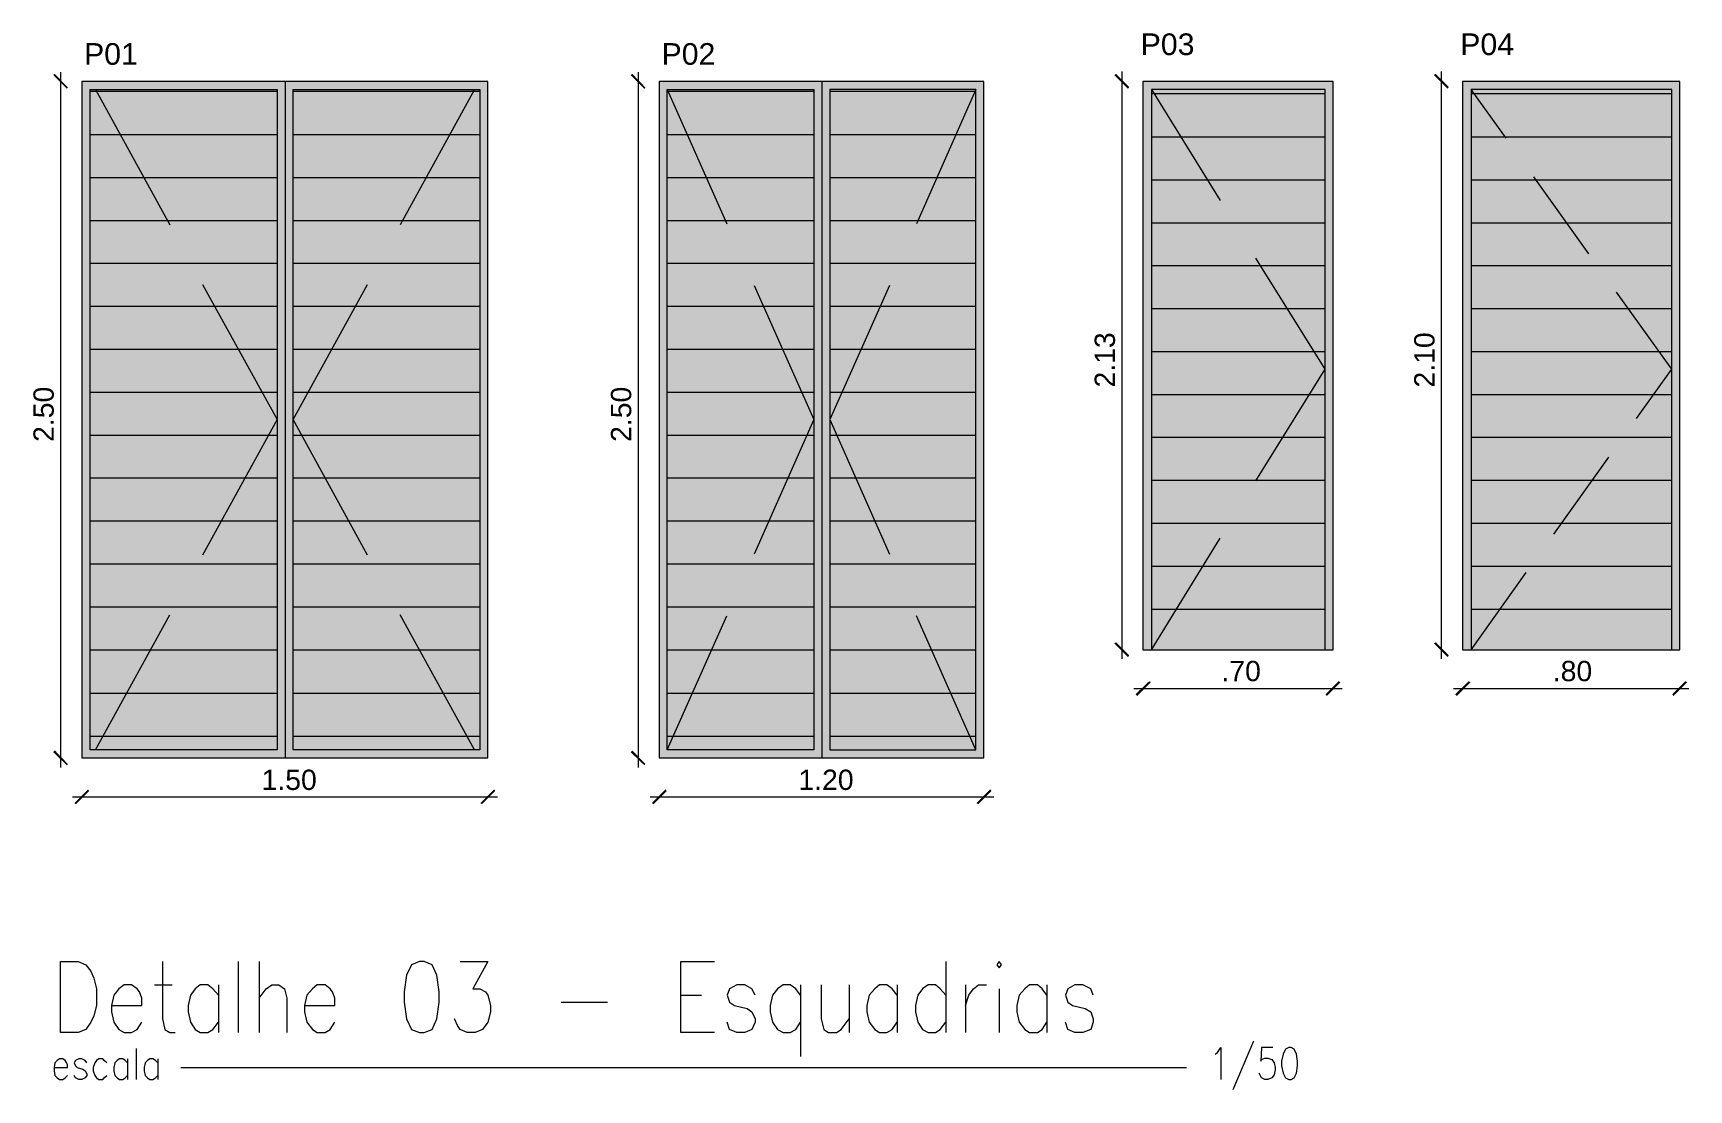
# Model space of a CAD drawing. Extents: x 3377 to 3790, y 1673 to 1846.
# Drawn here: x 3610.64 to 3616.76, y 1733.91 to 1737.82 of the extents above; entities that cross this region are included whole.
import ezdxf

# ---------------------------------------------------------------- set-up
doc = ezdxf.new("R2010")
doc.units = 0
doc.header["$LTSCALE"] = 2
doc.linetypes.add('DASHED2', pattern=[0.375, 0.25, -0.125])
for name, color, linetype in [('PDF9_0', 7, 'Continuous'), ('PDF9_A_Prancha', 7, 'Continuous'), ('PDF9_COTAS', 7, 'Continuous'), ('PDF9_Text', 7, 'Continuous')]:
    doc.layers.add(name, color=color, linetype=linetype)
doc.layers.add('PDF9_A_Cotas', color=7, linetype='Continuous', true_color=0xc6c7ca)
doc.layers.add('PDF9_Vista-00', color=7, linetype='Continuous', true_color=0x858585)
doc.styles.add('PDF Arial', font='arial.ttf')

msp = doc.modelspace()

# ---------------------------------------------------------------- linework, layer by layer
at = {"layer": 'PDF9_0', "transparency": 33554559}
for points in [[(3610.7732, 1737.6192), (3610.7182, 1737.6657), (3610.7245, 1737.67)], [(3610.7689, 1737.6149), (3610.7732, 1737.6192), (3610.7182, 1737.6657)], [(3612.9067, 1737.6192), (3612.8516, 1737.6657), (3612.858, 1737.67)], [(3612.9024, 1737.6149), (3612.9067, 1737.6192), (3612.8516, 1737.6657)], [(3614.6935, 1737.6213), (3614.6385, 1737.6657), (3614.6448, 1737.67)], [(3614.6892, 1737.6149), (3614.6935, 1737.6213), (3614.6385, 1737.6657)], [(3615.8741, 1737.6213), (3615.819, 1737.6657), (3615.8254, 1737.67)], [(3615.8698, 1737.6149), (3615.8741, 1737.6213), (3615.819, 1737.6657)], [(3614.6448, 1735.5691), (3614.6385, 1735.5649), (3614.6935, 1735.5204)], [(3614.6385, 1735.5649), (3614.6935, 1735.5204), (3614.6892, 1735.5141)], [(3615.8254, 1735.5691), (3615.819, 1735.5649), (3615.8741, 1735.5204)], [(3615.819, 1735.5649), (3615.8741, 1735.5204), (3615.8698, 1735.5141)], [(3614.7675, 1735.4252), (3614.7231, 1735.3702), (3614.7168, 1735.3766)], [(3614.7739, 1735.421), (3614.7675, 1735.4252), (3614.7231, 1735.3702)], [(3615.4192, 1735.3766), (3615.4234, 1735.3702), (3615.4678, 1735.4252)], [(3615.4234, 1735.3702), (3615.4678, 1735.4252), (3615.4742, 1735.421)], [(3615.9481, 1735.4252), (3615.9037, 1735.3702), (3615.8973, 1735.3766)], [(3615.9544, 1735.421), (3615.9481, 1735.4252), (3615.9037, 1735.3702)], [(3616.6997, 1735.3766), (3616.704, 1735.3702), (3616.7484, 1735.4252)], [(3616.704, 1735.3702), (3616.7484, 1735.4252), (3616.7547, 1735.421)], [(3610.7245, 1735.1692), (3610.7182, 1735.1629), (3610.7732, 1735.1185)], [(3610.7182, 1735.1629), (3610.7732, 1735.1185), (3610.7689, 1735.1142)], [(3612.858, 1735.1692), (3612.8516, 1735.1629), (3612.9067, 1735.1185)], [(3612.8516, 1735.1629), (3612.9067, 1735.1185), (3612.9024, 1735.1142)], [(3610.8472, 1735.0254), (3610.8028, 1734.9704), (3610.7964, 1734.9746)], [(3610.8514, 1735.019), (3610.8472, 1735.0254), (3610.8028, 1734.9704)], [(3612.2964, 1734.9746), (3612.3028, 1734.9704), (3612.3472, 1735.0254)], [(3612.3028, 1734.9704), (3612.3472, 1735.0254), (3612.3514, 1735.019)], [(3612.9807, 1735.0254), (3612.9363, 1734.9704), (3612.9299, 1734.9746)], [(3612.9849, 1735.019), (3612.9807, 1735.0254), (3612.9363, 1734.9704)], [(3614.1295, 1734.9746), (3614.1358, 1734.9704), (3614.1803, 1735.0254)], [(3614.1358, 1734.9704), (3614.1803, 1735.0254), (3614.1845, 1735.019)]]:
    msp.add_solid(points, dxfattribs=at)
at = {"layer": 'PDF9_A_Cotas', "color": 7, "lineweight": 0}
for points in [[(3612.3239, 1735.1417), (3612.3239, 1737.6424), (3610.8239, 1737.6424), (3610.8239, 1735.1417)], [(3614.157, 1735.1417), (3614.157, 1737.6424), (3612.9574, 1737.6424), (3612.9574, 1735.1417)], [(3614.7443, 1735.5416), (3615.4467, 1735.5416), (3615.4467, 1737.6424), (3614.7443, 1737.6424)], [(3615.9248, 1735.5416), (3616.7272, 1735.5416), (3616.7272, 1737.6424), (3615.9248, 1737.6424)], [(3611.5454, 1735.1714), (3610.8557, 1735.1714), (3610.8557, 1737.6128), (3611.5454, 1737.6128)], [(3611.6046, 1735.1714), (3611.6046, 1737.6128), (3612.2943, 1737.6128), (3612.2943, 1735.1714)], [(3613.5287, 1735.1714), (3612.987, 1735.1714), (3612.987, 1737.6128), (3613.5287, 1737.6128)], [(3613.5879, 1735.1714), (3614.1274, 1735.1714), (3614.1274, 1737.6128), (3613.5879, 1737.6128)]]:
    msp.add_lwpolyline(points, close=True, dxfattribs=at)
for points in [[(3611.575, 1737.6424), (3611.575, 1735.1417)], [(3613.5583, 1737.6424), (3613.5583, 1735.1417)], [(3615.417, 1735.5416), (3615.417, 1737.6128), (3614.776, 1737.6128), (3614.776, 1735.5416)], [(3616.6976, 1735.5416), (3616.6976, 1737.6128), (3615.9566, 1737.6128), (3615.9566, 1735.5416)]]:
    msp.add_lwpolyline(points, dxfattribs=at)
at = {"layer": 'PDF9_A_Cotas', "transparency": 33554559}
for points in [[(3611.575, 1737.6424), (3610.8239, 1737.6424), (3611.575, 1737.6128)], [(3610.8239, 1737.6424), (3611.575, 1737.6128), (3610.8239, 1737.6128)], [(3612.3239, 1737.6424), (3611.575, 1737.6424), (3612.3239, 1737.6128)], [(3611.575, 1737.6424), (3612.3239, 1737.6128), (3611.575, 1737.6128)], [(3613.5583, 1737.6424), (3612.9574, 1737.6424), (3613.5583, 1737.6128)], [(3612.9574, 1737.6424), (3613.5583, 1737.6128), (3612.9574, 1737.6128)], [(3614.157, 1737.6424), (3613.5583, 1737.6424), (3614.157, 1737.6128)], [(3613.5583, 1737.6424), (3614.157, 1737.6128), (3613.5583, 1737.6128)], [(3615.4467, 1737.6424), (3614.7443, 1737.6424), (3615.4467, 1737.6128)], [(3614.7443, 1737.6424), (3615.4467, 1737.6128), (3614.7443, 1737.6128)], [(3616.7272, 1737.6424), (3615.9248, 1737.6424), (3616.7272, 1737.6128)], [(3615.9248, 1737.6424), (3616.7272, 1737.6128), (3615.9248, 1737.6128)], [(3610.8557, 1737.6128), (3610.8239, 1737.6128), (3610.8557, 1735.1714)], [(3610.8239, 1737.6128), (3610.8557, 1735.1714), (3610.8239, 1735.1714)], [(3611.575, 1737.6128), (3611.5454, 1737.6128), (3611.575, 1735.1714)], [(3611.5454, 1737.6128), (3611.575, 1735.1714), (3611.5454, 1735.1714)], [(3611.6046, 1737.6128), (3611.575, 1737.6128), (3611.6046, 1735.1714)], [(3611.575, 1737.6128), (3611.6046, 1735.1714), (3611.575, 1735.1714)], [(3612.3239, 1737.6128), (3612.2943, 1737.6128), (3612.3239, 1735.1714)], [(3612.2943, 1737.6128), (3612.3239, 1735.1714), (3612.2943, 1735.1714)], [(3612.987, 1737.6128), (3612.9574, 1737.6128), (3612.987, 1735.1714)], [(3612.9574, 1737.6128), (3612.987, 1735.1714), (3612.9574, 1735.1714)], [(3613.5583, 1737.6128), (3613.5287, 1737.6128), (3613.5583, 1735.1714)], [(3613.5287, 1737.6128), (3613.5583, 1735.1714), (3613.5287, 1735.1714)], [(3613.5879, 1737.6128), (3613.5583, 1737.6128), (3613.5879, 1735.1714)], [(3613.5583, 1737.6128), (3613.5879, 1735.1714), (3613.5583, 1735.1714)], [(3614.157, 1737.6128), (3614.1274, 1737.6128), (3614.157, 1735.1714)], [(3614.1274, 1737.6128), (3614.157, 1735.1714), (3614.1274, 1735.1714)], [(3614.776, 1737.6128), (3614.7443, 1737.6128), (3614.776, 1735.5416)], [(3614.7443, 1737.6128), (3614.776, 1735.5416), (3614.7443, 1735.5416)], [(3615.4467, 1737.6128), (3615.417, 1737.6128), (3615.4467, 1735.5416)], [(3615.417, 1737.6128), (3615.4467, 1735.5416), (3615.417, 1735.5416)], [(3615.9566, 1737.6128), (3615.9248, 1737.6128), (3615.9566, 1735.5416)], [(3615.9248, 1737.6128), (3615.9566, 1735.5416), (3615.9248, 1735.5416)], [(3616.7272, 1737.6128), (3616.6976, 1737.6128), (3616.7272, 1735.5416)], [(3616.6976, 1737.6128), (3616.7272, 1735.5416), (3616.6976, 1735.5416)], [(3611.575, 1735.1714), (3610.8239, 1735.1714), (3611.575, 1735.1417)], [(3610.8239, 1735.1714), (3611.575, 1735.1417), (3610.8239, 1735.1417)], [(3612.3239, 1735.1714), (3611.575, 1735.1714), (3612.3239, 1735.1417)], [(3611.575, 1735.1714), (3612.3239, 1735.1417), (3611.575, 1735.1417)], [(3613.5583, 1735.1714), (3612.9574, 1735.1714), (3613.5583, 1735.1417)], [(3612.9574, 1735.1714), (3613.5583, 1735.1417), (3612.9574, 1735.1417)], [(3614.157, 1735.1714), (3613.5583, 1735.1714), (3614.157, 1735.1417)], [(3613.5583, 1735.1714), (3614.157, 1735.1417), (3613.5583, 1735.1417)]]:
    msp.add_solid(points, dxfattribs=at)
at = {"layer": 'PDF9_A_Prancha', "color": 1, "lineweight": 0}
for points in [[(3610.7454, 1734.1264), (3610.7454, 1734.3886), (3610.8102, 1734.3886), (3610.8396, 1734.3769), (3610.8573, 1734.3533), (3610.8691, 1734.3268), (3610.8779, 1734.2885), (3610.8779, 1734.2266), (3610.8691, 1734.1883), (3610.8573, 1734.1647), (3610.8396, 1734.1382), (3610.8102, 1734.1264)], [(3612.0712, 1734.3886), (3612.0417, 1734.3769), (3612.024, 1734.3386), (3612.0152, 1734.2767), (3612.0152, 1734.2384), (3612.024, 1734.1765), (3612.0417, 1734.1382), (3612.0712, 1734.1264), (3612.0888, 1734.1264), (3612.1183, 1734.1382), (3612.136, 1734.1765), (3612.1448, 1734.2384), (3612.1448, 1734.2767), (3612.136, 1734.3386), (3612.1183, 1734.3769), (3612.0888, 1734.3886)], [(3614.2042, 1734.3769), (3614.2131, 1734.3651), (3614.2219, 1734.3769), (3614.2131, 1734.3886)], [(3615.2826, 1734.0705), (3615.2708, 1734.0646), (3615.2619, 1734.0469), (3615.256, 1734.0204), (3615.256, 1734.0027), (3615.2619, 1733.9762), (3615.2708, 1733.9585), (3615.2826, 1733.9526), (3615.2914, 1733.9526), (3615.3032, 1733.9585), (3615.312, 1733.9762), (3615.315, 1734.0027), (3615.315, 1734.0204), (3615.312, 1734.0469), (3615.3032, 1734.0646), (3615.2914, 1734.0705)]]:
    msp.add_lwpolyline(points, close=True, dxfattribs=at)
for points in [[(3611.1225, 1734.3886), (3611.1225, 1734.1765), (3611.1313, 1734.1382), (3611.149, 1734.1264), (3611.1696, 1734.1264)], [(3611.4024, 1734.3886), (3611.4024, 1734.1264)], [(3611.479, 1734.3886), (3611.479, 1734.1264)], [(3612.2214, 1734.3886), (3612.3245, 1734.3886), (3612.2686, 1734.2885), (3612.2951, 1734.2885), (3612.3157, 1734.2767), (3612.3245, 1734.2649), (3612.3334, 1734.2266), (3612.3334, 1734.203), (3612.3245, 1734.1647), (3612.3039, 1734.1382), (3612.2774, 1734.1264), (3612.2479, 1734.1264), (3612.2214, 1734.1382), (3612.2126, 1734.1529), (3612.2008, 1734.1765)], [(3613.1613, 1734.1264), (3613.0375, 1734.1264), (3613.0375, 1734.3886), (3613.1613, 1734.3886)], [(3614.0157, 1734.3886), (3614.0157, 1734.1264)], [(3610.9339, 1734.2266), (3611.0459, 1734.2266), (3611.0459, 1734.2531), (3611.037, 1734.2767), (3611.0282, 1734.2885), (3611.0076, 1734.3032), (3610.9811, 1734.3032), (3610.9604, 1734.2885), (3610.9428, 1734.2649), (3610.9339, 1734.2266), (3610.9339, 1734.203), (3610.9428, 1734.1647), (3610.9604, 1734.1382), (3610.9811, 1734.1264), (3611.0076, 1734.1264), (3611.0282, 1734.1382), (3611.0459, 1734.1647)], [(3611.093, 1734.3032), (3611.1578, 1734.3032)], [(3611.3287, 1734.2649), (3611.3081, 1734.2885), (3611.2904, 1734.3032), (3611.261, 1734.3032), (3611.2433, 1734.2885), (3611.2256, 1734.2649), (3611.2168, 1734.2266), (3611.2168, 1734.203), (3611.2256, 1734.1647), (3611.2433, 1734.1382), (3611.261, 1734.1264), (3611.2904, 1734.1264), (3611.3081, 1734.1382), (3611.3287, 1734.1647)], [(3611.3287, 1734.3032), (3611.3287, 1734.1264)], [(3611.479, 1734.2531), (3611.5055, 1734.2885), (3611.5261, 1734.3032), (3611.5526, 1734.3032), (3611.5733, 1734.2885), (3611.5821, 1734.2531), (3611.5821, 1734.1264)], [(3611.6469, 1734.2266), (3611.7589, 1734.2266), (3611.7589, 1734.2531), (3611.75, 1734.2767), (3611.7412, 1734.2885), (3611.7235, 1734.3032), (3611.6941, 1734.3032), (3611.6764, 1734.2885), (3611.6558, 1734.2649), (3611.6469, 1734.2266), (3611.6469, 1734.203), (3611.6558, 1734.1647), (3611.6764, 1734.1382), (3611.6941, 1734.1264), (3611.7235, 1734.1264), (3611.7412, 1734.1382), (3611.7589, 1734.1647)], [(3613.3115, 1734.2649), (3613.2997, 1734.2885), (3613.2732, 1734.3032), (3613.2438, 1734.3032), (3613.2173, 1734.2885), (3613.2084, 1734.2649), (3613.2173, 1734.2384), (3613.2349, 1734.2266), (3613.2821, 1734.2148), (3613.2997, 1734.203), (3613.3115, 1734.1765), (3613.3115, 1734.1647), (3613.2997, 1734.1382), (3613.2732, 1734.1264), (3613.2438, 1734.1264), (3613.2173, 1734.1382), (3613.2084, 1734.1647)], [(3613.4795, 1734.2649), (3613.4618, 1734.2885), (3613.4412, 1734.3032), (3613.4146, 1734.3032), (3613.394, 1734.2885), (3613.3763, 1734.2649), (3613.3675, 1734.2266), (3613.3675, 1734.203), (3613.3763, 1734.1647), (3613.394, 1734.1382), (3613.4146, 1734.1264), (3613.4412, 1734.1264), (3613.4618, 1734.1382), (3613.4795, 1734.1647)], [(3613.4795, 1734.3032), (3613.4795, 1734.038)], [(3613.5561, 1734.3032), (3613.5561, 1734.1765), (3613.5649, 1734.1382), (3613.5826, 1734.1264), (3613.612, 1734.1264), (3613.6297, 1734.1382), (3613.6592, 1734.1765)], [(3613.6592, 1734.3032), (3613.6592, 1734.1264)], [(3613.836, 1734.2649), (3613.8183, 1734.2885), (3613.7977, 1734.3032), (3613.7711, 1734.3032), (3613.7535, 1734.2885), (3613.7328, 1734.2649), (3613.724, 1734.2266), (3613.724, 1734.203), (3613.7328, 1734.1647), (3613.7535, 1734.1382), (3613.7711, 1734.1264), (3613.7977, 1734.1264), (3613.8183, 1734.1382), (3613.836, 1734.1647)], [(3613.836, 1734.3032), (3613.836, 1734.1264)], [(3614.0157, 1734.2649), (3613.9951, 1734.2885), (3613.9774, 1734.3032), (3613.9509, 1734.3032), (3613.9302, 1734.2885), (3613.9126, 1734.2649), (3613.9037, 1734.2266), (3613.9037, 1734.203), (3613.9126, 1734.1647), (3613.9302, 1734.1382), (3613.9509, 1734.1264), (3613.9774, 1734.1264), (3613.9951, 1734.1382), (3614.0157, 1734.1647)], [(3614.0893, 1734.3032), (3614.0893, 1734.1264)], [(3614.0893, 1734.2266), (3614.1011, 1734.2649), (3614.1188, 1734.2885), (3614.1365, 1734.3032), (3614.1659, 1734.3032)], [(3614.2131, 1734.2885), (3614.2131, 1734.1264)], [(3614.3898, 1734.2649), (3614.3722, 1734.2885), (3614.3545, 1734.3032), (3614.325, 1734.3032), (3614.3074, 1734.2885), (3614.2867, 1734.2649), (3614.2779, 1734.2266), (3614.2779, 1734.203), (3614.2867, 1734.1647), (3614.3074, 1734.1382), (3614.325, 1734.1264), (3614.3545, 1734.1264), (3614.3722, 1734.1382), (3614.3898, 1734.1647)], [(3614.3898, 1734.3032), (3614.3898, 1734.1264)], [(3614.5607, 1734.2649), (3614.5519, 1734.2885), (3614.5224, 1734.3032), (3614.493, 1734.3032), (3614.4664, 1734.2885), (3614.4576, 1734.2649), (3614.4664, 1734.2384), (3614.4841, 1734.2266), (3614.5313, 1734.2148), (3614.5519, 1734.203), (3614.5607, 1734.1765), (3614.5607, 1734.1647), (3614.5519, 1734.1382), (3614.5224, 1734.1264), (3614.493, 1734.1264), (3614.4664, 1734.1382), (3614.4576, 1734.1647)], [(3612.5956, 1734.2384), (3612.7665, 1734.2384)], [(3613.0375, 1734.2649), (3613.1141, 1734.2649)], [(3611.0253, 1734.0675), (3611.0253, 1733.9526)], [(3615.0115, 1734.0469), (3615.0203, 1734.0528), (3615.0321, 1734.0705), (3615.0321, 1733.9526)], [(3615.1529, 1734.094), (3615.0763, 1733.9143)], [(3615.2236, 1734.0705), (3615.1824, 1734.0705), (3615.1794, 1734.0204), (3615.1824, 1734.0263), (3615.1942, 1734.0322), (3615.206, 1734.0322), (3615.2207, 1734.0263), (3615.2295, 1734.0145), (3615.2325, 1733.9968), (3615.2325, 1733.988), (3615.2295, 1733.9703), (3615.2207, 1733.9585), (3615.206, 1733.9526), (3615.1942, 1733.9526), (3615.1824, 1733.9585), (3615.1794, 1733.9644), (3615.1735, 1733.9762)], [(3610.7218, 1733.9968), (3610.7719, 1733.9968), (3610.7719, 1734.0086), (3610.766, 1734.0174), (3610.763, 1734.0233), (3610.7542, 1734.0292), (3610.7424, 1734.0292), (3610.7336, 1734.0233), (3610.7247, 1734.0145), (3610.7218, 1733.9968), (3610.7218, 1733.985), (3610.7247, 1733.9673), (3610.7336, 1733.9585), (3610.7424, 1733.9526), (3610.7542, 1733.9526), (3610.763, 1733.9585), (3610.7719, 1733.9673)], [(3610.8426, 1734.0145), (3610.8367, 1734.0233), (3610.8249, 1734.0292), (3610.8131, 1734.0292), (3610.8013, 1734.0233), (3610.7955, 1734.0145), (3610.8013, 1734.0027), (3610.8072, 1733.9968), (3610.8279, 1733.9909), (3610.8367, 1733.985), (3610.8426, 1733.9732), (3610.8426, 1733.9673), (3610.8367, 1733.9585), (3610.8249, 1733.9526), (3610.8131, 1733.9526), (3610.8013, 1733.9585), (3610.7955, 1733.9673)], [(3610.9162, 1734.0145), (3610.9074, 1734.0233), (3610.9015, 1734.0292), (3610.8868, 1734.0292), (3610.8779, 1734.0233), (3610.8721, 1734.0145), (3610.8662, 1733.9968), (3610.8662, 1733.985), (3610.8721, 1733.9673), (3610.8779, 1733.9585), (3610.8868, 1733.9526), (3610.9015, 1733.9526), (3610.9074, 1733.9585), (3610.9162, 1733.9673)], [(3610.9929, 1734.0145), (3610.984, 1734.0233), (3610.9752, 1734.0292), (3610.9634, 1734.0292), (3610.9546, 1734.0233), (3610.9457, 1734.0145), (3610.9428, 1733.9968), (3610.9428, 1733.985), (3610.9457, 1733.9673), (3610.9546, 1733.9585), (3610.9634, 1733.9526), (3610.9752, 1733.9526), (3610.984, 1733.9585), (3610.9929, 1733.9673)], [(3610.9929, 1734.0292), (3610.9929, 1733.9526)], [(3611.1048, 1734.0145), (3611.096, 1734.0233), (3611.0871, 1734.0292), (3611.0753, 1734.0292), (3611.0665, 1734.0233), (3611.0577, 1734.0145), (3611.0547, 1733.9968), (3611.0547, 1733.985), (3611.0577, 1733.9673), (3611.0665, 1733.9585), (3611.0753, 1733.9526), (3611.0871, 1733.9526), (3611.096, 1733.9585), (3611.1048, 1733.9673)], [(3611.1048, 1734.0292), (3611.1048, 1733.9526)], [(3611.1902, 1733.9968), (3614.9054, 1733.9968)]]:
    msp.add_lwpolyline(points, dxfattribs=at)
at = {"layer": 'PDF9_COTAS', "lineweight": 0}
for points in [[(3610.7457, 1737.6763), (3610.7457, 1735.1058)], [(3612.8791, 1737.6763), (3612.8791, 1735.1058)], [(3614.666, 1737.6784), (3614.666, 1735.5078)], [(3615.8465, 1737.6784), (3615.8465, 1735.5078)], [(3614.7104, 1735.3977), (3615.4805, 1735.3977)], [(3615.891, 1735.3977), (3616.7611, 1735.3977)], [(3610.7901, 1734.9979), (3612.3599, 1734.9979)], [(3612.9236, 1734.9979), (3614.193, 1734.9979)]]:
    msp.add_lwpolyline(points, dxfattribs=at)
at = {"layer": 'PDF9_Vista-00', "lineweight": 0}
for points in [[(3610.8557, 1737.6065), (3611.5454, 1737.6065)], [(3611.6046, 1737.6065), (3612.2943, 1737.6065)], [(3612.987, 1737.6065), (3613.5287, 1737.6065)], [(3613.5879, 1737.6065), (3614.1274, 1737.6065)]]:
    msp.add_lwpolyline(points, dxfattribs=at)
at = {"layer": 'PDF9_Vista-00', "color": 9, "lineweight": 0, "true_color": 0xc7c8ca}
for points in [[(3610.8747, 1737.6128), (3611.1498, 1737.1114)], [(3612.2753, 1737.6128), (3612.0003, 1737.1114)], [(3612.987, 1737.6128), (3613.2071, 1737.1156)], [(3614.1274, 1737.6128), (3613.9074, 1737.1156)], [(3614.776, 1737.6128), (3615.0299, 1737.2024)], [(3614.776, 1737.598), (3615.417, 1737.598)], [(3615.9566, 1737.598), (3616.6976, 1737.598)], [(3610.8557, 1737.4457), (3611.5454, 1737.4457)], [(3611.6046, 1737.4457), (3612.2943, 1737.4457)], [(3612.987, 1737.4457), (3613.5287, 1737.4457)], [(3613.5879, 1737.4457), (3614.1274, 1737.4457)], [(3614.776, 1737.4372), (3615.417, 1737.4372)], [(3615.9566, 1737.4372), (3616.6976, 1737.4372)], [(3610.8557, 1737.287), (3611.5454, 1737.287)], [(3611.6046, 1737.287), (3612.2943, 1737.287)], [(3612.987, 1737.287), (3613.5287, 1737.287)], [(3613.5879, 1737.287), (3614.1274, 1737.287)], [(3614.776, 1737.2786), (3615.417, 1737.2786)], [(3615.9566, 1737.2786), (3616.6976, 1737.2786)], [(3610.8557, 1737.1283), (3611.5454, 1737.1283)], [(3611.6046, 1737.1283), (3612.2943, 1737.1283)], [(3612.987, 1737.1283), (3613.5287, 1737.1283)], [(3613.5879, 1737.1283), (3614.1274, 1737.1283)], [(3614.776, 1737.1199), (3615.417, 1737.1199)], [(3615.9566, 1737.1199), (3616.6976, 1737.1199)], [(3610.8557, 1736.9697), (3611.5454, 1736.9697)], [(3611.6046, 1736.9697), (3612.2943, 1736.9697)], [(3612.987, 1736.9697), (3613.5287, 1736.9697)], [(3613.5879, 1736.9697), (3614.1274, 1736.9697)], [(3615.161, 1736.1657), (3615.417, 1736.5783), (3615.161, 1736.9887)], [(3614.776, 1736.9612), (3615.417, 1736.9612)], [(3615.9566, 1736.9612), (3616.6976, 1736.9612)], [(3611.2703, 1736.8914), (3611.5454, 1736.3921), (3611.2703, 1735.8907)], [(3611.8797, 1735.8907), (3611.6046, 1736.3921), (3611.8797, 1736.8914)], [(3613.3086, 1736.8872), (3613.5287, 1736.3921), (3613.3086, 1735.8949)], [(3613.8079, 1736.8872), (3613.5879, 1736.3921), (3613.8079, 1735.8949)], [(3610.8557, 1736.811), (3611.5454, 1736.811)], [(3611.6046, 1736.811), (3612.2943, 1736.811)], [(3612.987, 1736.811), (3613.5287, 1736.811)], [(3613.5879, 1736.811), (3614.1274, 1736.811)], [(3614.776, 1736.8025), (3615.417, 1736.8025)], [(3615.9566, 1736.8025), (3616.6976, 1736.8025)], [(3610.8557, 1736.6523), (3611.5454, 1736.6523)], [(3611.6046, 1736.6523), (3612.2943, 1736.6523)], [(3612.987, 1736.6523), (3613.5287, 1736.6523)], [(3613.5879, 1736.6523), (3614.1274, 1736.6523)], [(3614.776, 1736.6439), (3615.417, 1736.6439)], [(3615.9566, 1736.6439), (3616.6976, 1736.6439)], [(3610.8557, 1736.4936), (3611.5454, 1736.4936)], [(3611.6046, 1736.4936), (3612.2943, 1736.4936)], [(3612.987, 1736.4936), (3613.5287, 1736.4936)], [(3613.5879, 1736.4936), (3614.1274, 1736.4936)], [(3614.776, 1736.4852), (3615.3599, 1736.4852), (3615.417, 1736.4852)], [(3615.9566, 1736.4852), (3616.6405, 1736.4852), (3616.6976, 1736.4852)], [(3610.8557, 1736.335), (3611.5454, 1736.335)], [(3611.6046, 1736.335), (3612.2943, 1736.335)], [(3612.987, 1736.335), (3613.5287, 1736.335)], [(3613.5879, 1736.335), (3614.1274, 1736.335)], [(3614.776, 1736.3265), (3615.2605, 1736.3265), (3615.417, 1736.3265)], [(3615.9566, 1736.3265), (3616.441, 1736.3265), (3616.6976, 1736.3265)], [(3610.8557, 1736.1763), (3611.5454, 1736.1763)], [(3611.6046, 1736.1763), (3612.2943, 1736.1763)], [(3612.987, 1736.1763), (3613.5287, 1736.1763)], [(3613.5879, 1736.1763), (3614.1274, 1736.1763)], [(3614.776, 1736.1678), (3615.1632, 1736.1678), (3615.417, 1736.1678)], [(3615.9566, 1736.1678), (3616.3437, 1736.1678), (3616.6976, 1736.1678)], [(3610.8557, 1736.0176), (3611.5454, 1736.0176)], [(3611.6046, 1736.0176), (3612.2943, 1736.0176)], [(3612.987, 1736.0176), (3613.5287, 1736.0176)], [(3613.5879, 1736.0176), (3614.1274, 1736.0176)], [(3614.776, 1736.0092), (3615.0637, 1736.0092), (3615.417, 1736.0092)], [(3615.9566, 1736.0092), (3616.2443, 1736.0092), (3616.6976, 1736.0092)], [(3614.776, 1735.5416), (3615.0299, 1735.9542)], [(3610.8557, 1735.8589), (3611.5454, 1735.8589)], [(3611.6046, 1735.8589), (3612.2943, 1735.8589)], [(3612.987, 1735.8589), (3613.5287, 1735.8589)], [(3613.5879, 1735.8589), (3614.1274, 1735.8589)], [(3614.776, 1735.8505), (3614.9664, 1735.8505), (3615.417, 1735.8505)], [(3615.9566, 1735.8505), (3616.147, 1735.8505), (3616.6976, 1735.8505)], [(3610.8557, 1735.7003), (3611.5454, 1735.7003)], [(3611.6046, 1735.7003), (3612.2943, 1735.7003)], [(3612.987, 1735.7003), (3613.5287, 1735.7003)], [(3613.5879, 1735.7003), (3614.1274, 1735.7003)], [(3614.776, 1735.6918), (3614.867, 1735.6918), (3615.417, 1735.6918)], [(3615.9566, 1735.6918), (3616.0475, 1735.6918), (3616.6976, 1735.6918)], [(3610.8747, 1735.1714), (3611.1498, 1735.6707)], [(3612.2753, 1735.1714), (3612.0003, 1735.6707)], [(3612.987, 1735.1714), (3613.2071, 1735.6664)], [(3614.1274, 1735.1714), (3613.9074, 1735.6664)], [(3610.8557, 1735.5416), (3611.5454, 1735.5416)], [(3611.6046, 1735.5416), (3612.2943, 1735.5416)], [(3612.987, 1735.5416), (3613.5287, 1735.5416)], [(3613.5879, 1735.5416), (3614.1274, 1735.5416)], [(3610.8557, 1735.3808), (3611.5454, 1735.3808)], [(3611.6046, 1735.3808), (3612.2943, 1735.3808)], [(3612.987, 1735.3808), (3613.5287, 1735.3808)], [(3613.5879, 1735.3808), (3614.1274, 1735.3808)], [(3610.8557, 1735.2221), (3611.5454, 1735.2221)], [(3611.6046, 1735.2221), (3612.2943, 1735.2221)], [(3612.987, 1735.2221), (3613.5287, 1735.2221)], [(3613.5879, 1735.2221), (3614.1274, 1735.2221)]]:
    msp.add_lwpolyline(points, dxfattribs=at)
at = {"layer": 'PDF9_Vista-00', "color": 9, "linetype": 'DASHED2', "lineweight": 0, "ltscale": 0.7, "true_color": 0xc7c8ca}
msp.add_lwpolyline([(3615.9566, 1735.5416), (3616.6976, 1736.5783), (3615.9566, 1737.6128)], dxfattribs=at)
at = {"layer": 'PDF9_Vista-00', "color": 254, "true_color": 0xdfdfe0, "transparency": 33554559}
for points in [[(3611.5454, 1737.6128), (3610.8557, 1737.6128), (3611.5454, 1735.1714)], [(3610.8557, 1737.6128), (3611.5454, 1735.1714), (3610.8557, 1735.1714)], [(3612.2943, 1737.6128), (3611.6046, 1737.6128), (3612.2943, 1735.1714)], [(3611.6046, 1737.6128), (3612.2943, 1735.1714), (3611.6046, 1735.1714)], [(3613.5287, 1737.6128), (3612.987, 1737.6128), (3613.5287, 1735.1714)], [(3612.987, 1737.6128), (3613.5287, 1735.1714), (3612.987, 1735.1714)], [(3614.1274, 1737.6128), (3613.5879, 1737.6128), (3614.1274, 1735.1714)], [(3613.5879, 1737.6128), (3614.1274, 1735.1714), (3613.5879, 1735.1714)], [(3614.776, 1737.6128), (3614.776, 1736.5783), (3615.417, 1736.5783)], [(3614.776, 1737.6128), (3615.417, 1737.6128), (3615.417, 1736.5783)], [(3615.9566, 1737.6128), (3615.9566, 1736.5783), (3616.6976, 1736.5783)], [(3615.9566, 1737.6128), (3616.6976, 1737.6128), (3616.6976, 1736.5783)], [(3614.776, 1736.5783), (3615.417, 1736.5783), (3614.776, 1735.5416)], [(3615.417, 1736.5783), (3614.776, 1735.5416), (3615.417, 1735.5416)], [(3615.9566, 1736.5783), (3616.6976, 1736.5783), (3615.9566, 1735.5416)], [(3616.6976, 1736.5783), (3615.9566, 1735.5416), (3616.6976, 1735.5416)]]:
    msp.add_solid(points, dxfattribs=at)

# ---------------------------------------------------------------- texts
at = {"layer": 'PDF9_Text', "attachment_point": 7, "style": 'PDF Arial'}
for s, insert, char_height in [('P01', (3610.8324, 1737.7024), 0.08003), ('P02', (3612.9659, 1737.7024), 0.08003), ('P03', (3614.7358, 1737.7383), 0.08003), ('P04', (3615.9164, 1737.7383), 0.08003), ('.70', (3615.0341, 1735.424), 0.07503), ('.80', (3616.2582, 1735.424), 0.07503), ('1.50', (3611.4883, 1735.022), 0.07503), ('1.20', (3613.4715, 1735.022), 0.07503)]:
    msp.add_mtext(s, dxfattribs=dict(at, insert=insert, char_height=char_height))
at = {"layer": 'PDF9_Text', "char_height": 0.07503, "attachment_point": 7, "rotation": 90, "style": 'PDF Arial'}
for s, insert in [('2.13', (3614.6419, 1736.5106)), ('2.10', (3615.8224, 1736.5106)), ('2.50', (3610.7216, 1736.3096)), ('2.50', (3612.855, 1736.3096))]:
    msp.add_mtext(s, dxfattribs=dict(at, insert=insert))

doc.saveas('drawing.dxf')
